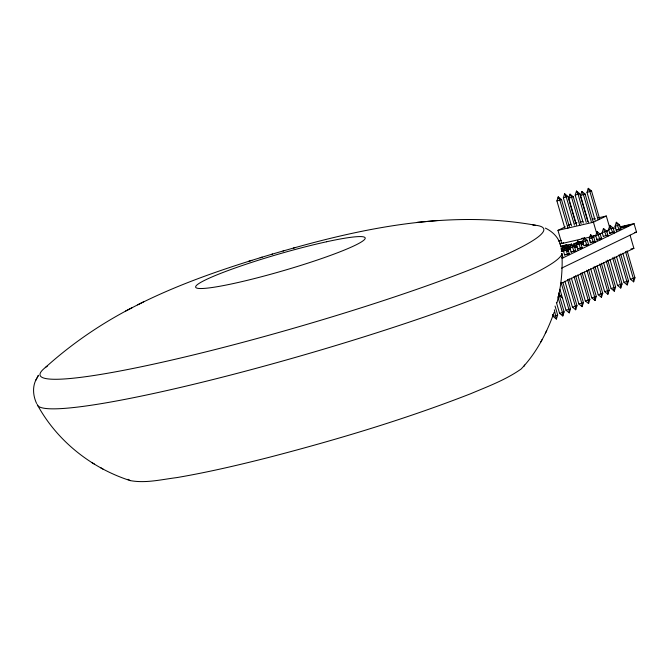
<?xml version="1.0" encoding="UTF-8"?>
<svg xmlns="http://www.w3.org/2000/svg" width="670" height="670" viewBox="0 0 670 670"><rect width="100%" height="100%" fill="white"/><g stroke="black" fill="none" stroke-linecap="round" stroke-linejoin="round"><path stroke-width="1" d="M556.988 302.765C561.142 286.752 562.808 270.119 561.921 253.595A273.125 26.649 -16.2 0 1 298.317 356.566A273.125 26.649 -16.2 0 1 37.21 404.194M564.751 227.892L556.912 200.925L558.219 196.88L561.443 199.476L569.567 227.448M571.476 225.79L563.353 197.817L564.651 193.772L567.884 196.377L575.723 223.345M576.577 225.17L568.738 198.203L570.036 194.158L573.269 196.762L581.099 223.73M583.302 223.068L575.178 195.104L576.476 191.059L579.709 193.655L587.833 221.628M588.394 222.457L580.563 195.481L581.861 191.444L585.094 194.04L593.218 222.004M564.676 255.111L563.52 251.116L564.818 247.071L568.051 249.675L569.5 254.667M595.128 220.346L587.004 192.382L588.302 188.337L591.526 190.942L599.658 218.906M571.116 252.012L569.961 248.017L571.259 243.972L574.492 246.568L575.94 251.568M577.85 249.91L576.401 244.91L577.699 240.873L580.923 243.47L582.381 248.461M552.557 314.465L553.144 316.458L556.368 319.062L557.674 315.017L555.062 306.031M583.997 245.806L582.841 241.811L584.139 237.766L587.364 240.371L588.528 244.366M558.596 292.941L564.106 311.918L562.808 315.964L559.584 313.359L556.385 302.371M590.438 242.708L589.273 238.713L590.58 234.667L593.804 237.264L595.253 242.264M559.927 289.281L566.024 310.26L569.249 312.856L570.547 308.811L563.001 282.849M597.171 240.605L595.714 235.606L597.012 231.569L600.245 234.165L601.694 239.156M564.919 281.191L572.456 307.153L575.689 309.758L576.987 305.713L569.157 278.745M603.318 236.502L602.154 232.507L603.452 228.462L606.685 231.066L608.134 236.058M571.351 278.084L578.897 304.054L582.13 306.659L583.428 302.614L575.597 275.646M609.759 233.403L608.594 229.408L609.893 225.363L613.125 227.959L614.574 232.959M577.791 274.985L585.337 300.956L588.57 303.552L589.868 299.507L582.029 272.539M616.484 231.301L615.035 226.301L616.333 222.264L619.566 224.86L620.721 228.855M588.469 269.441L596.308 296.408L595.01 300.453L591.778 297.849L584.232 271.886M590.672 268.779L598.218 294.75L601.451 297.354L602.749 293.309L594.91 266.342M597.112 265.68L604.658 291.651L607.883 294.247L609.189 290.202L601.35 263.235M607.791 260.136L615.63 287.103L614.323 291.149L611.099 288.544L603.553 262.581M609.993 259.474L617.539 285.445L620.763 288.05L622.062 284.005L614.231 257.037M616.433 256.375L623.971 282.346L627.204 284.943L628.502 280.897L620.671 253.93M622.865 253.277L630.411 279.239L633.644 281.844L634.942 277.799L627.112 250.831M554.157 312.279C546.787 332.94 536.385 353.123 521.109 369.028C505.724 379.882 487.852 386.456 470.625 393.742C404.63 419.487 336.625 439.788 268.109 457.593C237.875 465.24 207.482 472.367 176.738 477.609C161.403 479.527 145.633 483.48 130.198 480.591C91.589 468.204 57.553 441.321 37.872 405.71M36.875 378.19C32.143 385.82 32.889 395.534 36.582 403.407M37.227 377.57L38.441 375.25L35.644 380.535M524.007 366.272L524.677 365.024M545.321 333.3L546.72 330.678M540.791 342.035L542.147 339.497M45.284 367.587C71.439 343.936 100.793 323.853 132.116 307.689M564.835 254.943L569.383 253.754L568.118 253.897M589.952 240.857L590.379 240.882M584.156 245.639L588.704 244.45L587.439 244.592M603.469 236.334L607.665 235.12M616.35 230.128L620.897 228.939L619.641 229.081M566.242 245.404L570.312 244.466L570.773 246.049L566.1 248.302M577.398 246.836L575.647 247.238L575.295 245.522L573.193 246.058M575.647 247.238L574.625 247.322M137.626 304.875C177.374 284.784 219.626 270.161 262.137 257.171M125.458 311.115L143.732 301.726M561.443 199.476L556.912 200.925M567.884 196.377L563.353 197.817M573.269 196.762L568.738 198.203M579.709 193.655L575.178 195.104M585.094 194.04L580.563 195.481M591.526 190.942L587.004 192.382M590.169 237.029L561.803 243.553L557.968 230.371L565.329 226.828M568.085 225.497L570.848 224.165M557.968 230.371L593.436 222.214L606.317 216.008L609.6 227.306M561.803 243.553L563.638 242.666M560.865 246.903L566.812 244.768L567.289 245.923M570.312 244.466L561.133 248.888L561.594 250.471L564.584 249.031L561.669 249.701M576.887 244.55L573.981 245.212L573.755 243.939L576.795 242.473L582.615 241.141L583.093 242.289L580.622 243.478M579.575 242.607L582.615 241.141M600.027 234.065L602.782 232.741M606.467 230.966L609.223 229.634M568.051 249.675L563.52 251.116M574.492 246.568L569.961 248.017M580.923 243.47L576.401 244.91M587.364 240.371L582.841 241.811M593.804 237.264L589.273 238.713M600.245 234.165L595.714 235.606M606.685 231.066L602.154 232.507M613.125 227.959L608.594 229.408M619.566 224.86L615.035 226.301M581.141 245.036L583.428 243.93L581.485 244.383M562.004 258.335L634.046 223.629L636.5 232.071L561.602 268.142M560.74 283.586L633.887 248.352L630.06 235.17M557.674 315.017L553.144 316.458M564.106 311.918L559.584 313.359M570.547 308.811L566.024 310.26M576.987 305.713L572.456 307.153M583.428 302.614L578.897 304.054M589.868 299.507L585.337 300.956M596.308 296.408L591.778 297.849M602.749 293.309L598.218 294.75M609.189 290.202L604.658 291.651M615.63 287.103L611.099 288.544M622.062 284.005L617.539 285.445M628.502 280.897L623.971 282.346M634.942 277.799L630.411 279.239M568.696 246.585L570.773 246.049M579.399 242.272L581.267 241.736M581.292 241.845L580.371 242.163M606.643 231.828L607.162 231.577L606.601 231.644M567.54 249.625L568.059 249.374L566.954 249.583M567.833 249.96L569.852 249.433L567.858 250.069M610.78 232.892L609.616 233.445L614.105 232.013M597.9 239.09L596.736 239.651L601.585 238.244L600.32 238.386M567.708 251.417L568.227 251.166L567.666 251.233M591.459 242.197L590.304 242.749L594.784 241.317M578.579 248.394L577.423 248.955L582.264 247.548L580.999 247.691M572.138 251.501L570.982 252.054L575.471 250.622M561.787 257.414L562.591 256.828M617.212 229.785L618.418 229.408M561.351 251.56L562.406 251.141L561.301 251.351M585.019 245.295L586.225 244.91M565.698 254.6L566.904 254.215M260.186 257.741L272.564 254.039M248.62 261.325L251.87 260.354M271.928 254.215L283.753 250.781M293.535 248.051C371.808 226.091 454.444 210.573 535.565 225.271M283.058 250.99L295.554 247.473M581.594 238.478L582.816 238.16M593.419 235.765L594.633 235.446M611.978 232.507L613.201 232.189M592.657 241.811L593.88 241.493M567.23 247.021L567.725 246.895M574.902 223.236L576.929 222.767M579.969 222.072L583.009 221.368M592.129 219.274L595.169 218.571M598.21 217.876L606.317 216.008M558.353 241.033L561.385 240.337M612.857 228.503L615.881 227.808M619.918 226.879L634.046 223.629M592.196 236.56L596.25 235.631M560.991 246.108L566.812 244.768M573.755 243.939L577.632 243.051M561.083 248.176L563.998 247.506L563.771 246.233M575.187 245.655L576.937 245.253M565.689 248.009L567.624 247.565M634.482 232.532L636.5 232.071M630.931 249.031L633.887 248.352M558.897 293.552L559.483 295.554L561.435 295.102M437.652 220.489L417.226 222.34M545.338 228.102C552.666 231.577 559.056 237.775 560.706 245.957M128.029 479.284L130.198 480.591M100.609 467.66L103.021 469.109M92.025 462.669L94.504 464.159M559.483 295.554L562.708 298.15M616.333 222.264L619.415 230.622M603.452 228.462L606.25 235.832M581.861 191.444L583.495 194.811L591.325 221.778M576.476 191.059L578.11 194.426L586.233 222.398M590.58 234.667L593.369 242.029M570.036 194.158L571.669 197.524L579.793 225.497M613.511 289.465L614.323 291.149L614.03 287.874L606.191 260.906M564.651 193.772L566.284 197.148L574.416 225.112M584.139 237.766L586.928 245.136M571.259 243.972L574.048 251.334M594.19 298.77L595.01 300.453L594.709 297.178L586.878 270.211M564.818 247.071L567.616 254.441M561.996 314.272L562.808 315.964L562.515 312.689L557.867 296.701M625.512 251.602L633.343 278.569L633.644 281.844M612.69 232.725L609.893 225.363L610.043 226.996M619.072 254.701L626.911 281.668L627.204 284.943M612.631 257.799L620.47 284.775L620.763 288.05M598.059 219.676L589.935 191.712L588.302 188.337L588.453 189.978M600.102 239.927L597.012 231.569L597.163 233.202M593.436 222.214L596.719 233.512M599.75 264.005L607.59 290.973L607.883 294.247M593.319 267.104L601.149 294.08L601.451 297.354M580.781 249.232L577.699 240.873L577.85 242.507M567.976 228.21L559.852 200.246L558.219 196.88L558.361 198.513M580.438 273.31L588.268 300.277L588.57 303.552M573.997 276.409L581.828 303.384L582.13 306.659M561.561 250.957L561.778 251.677M561.895 253.771L563.06 257.766M567.557 279.516L575.396 306.483L575.689 309.758M561.117 282.614L568.956 309.582L569.249 312.856M554.333 309.791L556.368 319.062M559.994 243.411L560.622 245.798M532.843 225.045A262.23 25.586 -16.2 0 1 298.468 326.843A262.23 25.586 -16.2 0 1 47.503 365.921M567.121 248.486L569.14 247.959L567.121 248.486M568.018 248.796L570.044 248.269L568.018 248.796M326.524 241.77L319.757 243.302A88.273 8.618 -16.2 0 0 195.632 287.028A88.273 8.618 -16.2 0 0 321.34 258.645A88.273 8.618 -16.2 0 0 326.524 241.77M622.824 227.549A4.556 0.444 -16.2 0 0 629.298 225.271A4.556 0.444 -16.2 0 0 622.639 226.803A4.556 0.444 -16.2 0 0 622.824 227.549"/></g></svg>
